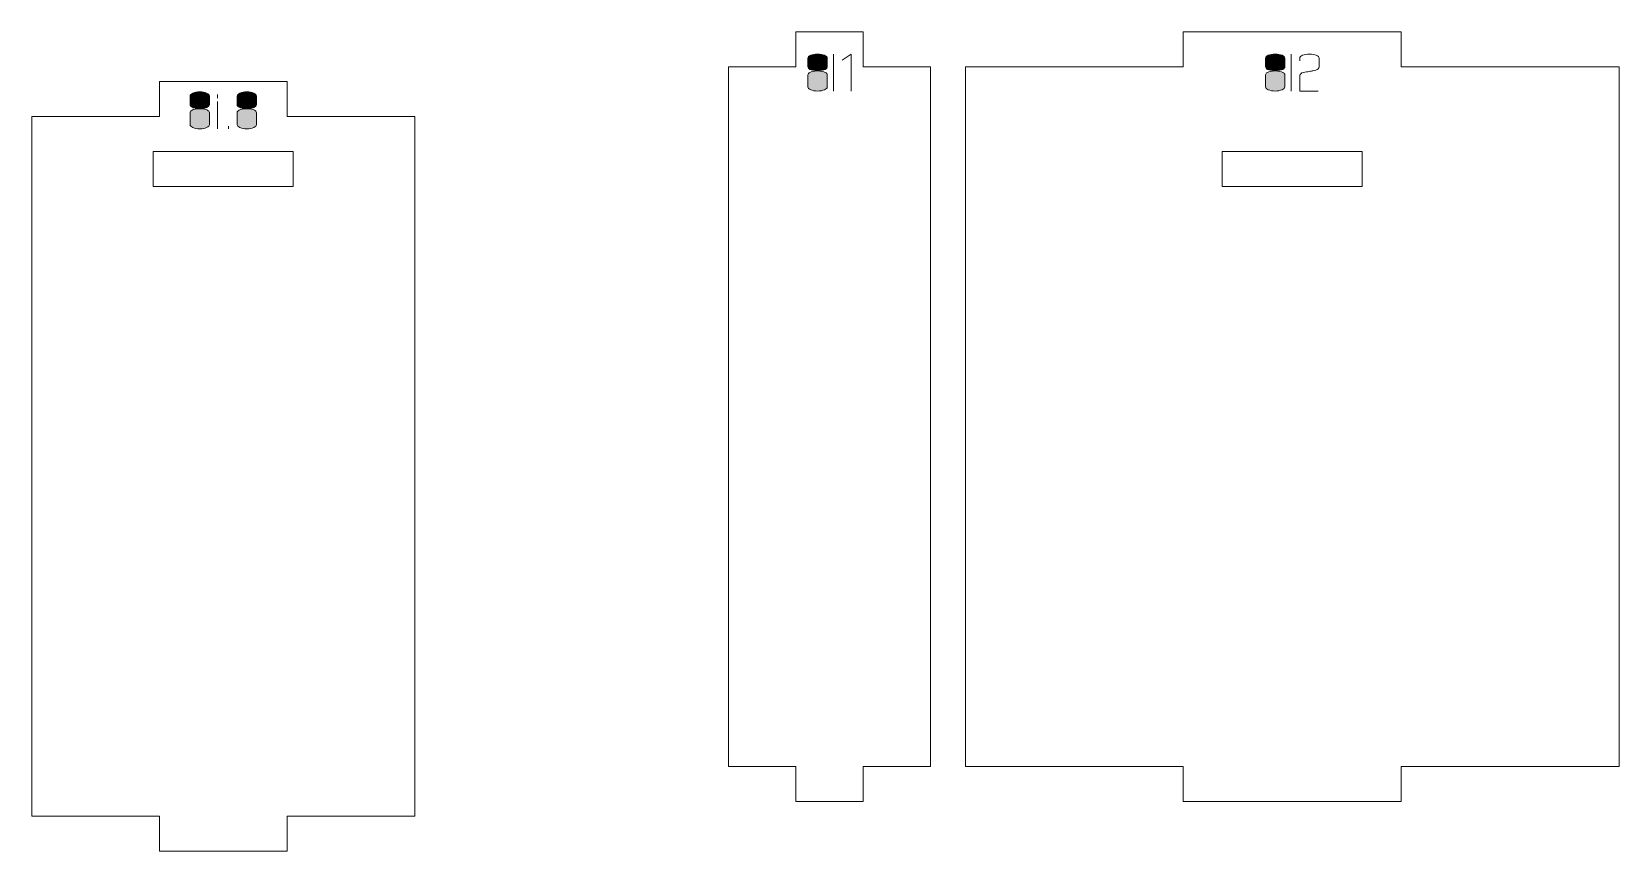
# Model space of a CAD drawing. Header units: centimetres. Extents: x -191 to 212, y -234 to 239.
# Drawn here: x 58.24 to 71.85, y -130.19 to -123.16 of the extents above; entities that cross this region are included whole.
import ezdxf

# ---------------------------------------------------------------- set-up
doc = ezdxf.new("R2010")
doc.units = ezdxf.units.CM
doc.header["$MEASUREMENT"] = 0
doc.layers.add('Capa 1', color=7, linetype='Continuous')

msp = doc.modelspace()

# ---------------------------------------------------------------- hatches: boundary and pattern name
at = {"layer": 'Capa 1', "true_color": 0x3e4095}
h = msp.add_hatch(color=175, dxfattribs=at)
edge = h.paths.add_edge_path()
edge.add_spline(control_points=[(64.89876, -123.46067), (64.89876, -123.46862), (64.90442, -123.4758), (64.91573, -123.48222), (64.92704, -123.48864), (64.9489, -123.49292), (64.98131, -123.49506), (65.01372, -123.49292), (65.03558, -123.48864), (65.04689, -123.48222), (65.0582, -123.4758), (65.06386, -123.46862), (65.06386, -123.46067), (65.06386, -123.46067), (65.06386, -123.38637), (65.06386, -123.38637), (65.06386, -123.37659), (65.05599, -123.36826), (65.04024, -123.36138), (65.0245, -123.3545), (65.00485, -123.35106), (64.98131, -123.35106), (64.95777, -123.35106), (64.93812, -123.3545), (64.92238, -123.36138), (64.90663, -123.36826), (64.89876, -123.37659), (64.89876, -123.38637), (64.89876, -123.38637), (64.89876, -123.46067), (64.89876, -123.46067)], knot_values=[0, 0, 0, 0, 0.1, 0.1, 0.1, 0.2, 0.2, 0.2, 0.3, 0.3, 0.3, 0.4, 0.4, 0.4, 0.5, 0.5, 0.5, 0.6, 0.6, 0.6, 0.7, 0.7, 0.7, 0.8, 0.8, 0.8, 0.9, 0.9, 0.9, 1, 1, 1, 1], degree=3, periodic=1)
h = msp.add_hatch(color=175, dxfattribs=at)
edge = h.paths.add_edge_path()
edge.add_spline(control_points=[(64.98131, -123.6675), (64.95777, -123.6675), (64.93812, -123.66406), (64.92238, -123.65718), (64.90663, -123.6503), (64.89876, -123.64197), (64.89876, -123.63219), (64.89876, -123.63219), (64.89876, -123.529), (64.89876, -123.529), (64.89876, -123.52074), (64.90442, -123.51356), (64.91573, -123.50745), (64.92704, -123.50133), (64.9489, -123.4972), (64.98131, -123.49506), (64.9489, -123.49292), (64.92704, -123.48864), (64.91573, -123.48222), (64.90442, -123.4758), (64.89876, -123.46862), (64.89876, -123.46067), (64.89876, -123.46067), (64.89876, -123.38637), (64.89876, -123.38637), (64.89876, -123.37659), (64.90663, -123.36826), (64.92238, -123.36138), (64.93812, -123.3545), (64.95777, -123.35106), (64.98131, -123.35106), (65.00485, -123.35106), (65.0245, -123.3545), (65.04024, -123.36138), (65.05599, -123.36826), (65.06386, -123.37659), (65.06386, -123.38637), (65.06386, -123.38637), (65.06386, -123.46067), (65.06386, -123.46067), (65.06386, -123.46862), (65.0582, -123.4758), (65.04689, -123.48222), (65.03558, -123.48864), (65.01372, -123.49292), (64.98131, -123.49506), (65.01372, -123.4972), (65.03558, -123.50133), (65.04689, -123.50745), (65.0582, -123.51356), (65.06386, -123.52074), (65.06386, -123.529), (65.06386, -123.529), (65.06386, -123.63219), (65.06386, -123.63219), (65.06386, -123.64197), (65.05599, -123.6503), (65.04024, -123.65718), (65.0245, -123.66406), (65.00485, -123.6675), (64.98131, -123.6675)], knot_values=[0, 0, 0, 0, 0.05, 0.05, 0.05, 0.1, 0.1, 0.1, 0.15, 0.15, 0.15, 0.2, 0.2, 0.2, 0.25, 0.25, 0.25, 0.3, 0.3, 0.3, 0.35, 0.35, 0.35, 0.4, 0.4, 0.4, 0.45, 0.45, 0.45, 0.5, 0.5, 0.5, 0.55, 0.55, 0.55, 0.6, 0.6, 0.6, 0.65, 0.65, 0.65, 0.7, 0.7, 0.7, 0.75, 0.75, 0.75, 0.8, 0.8, 0.8, 0.85, 0.85, 0.85, 0.9, 0.9, 0.9, 0.95, 0.95, 0.95, 1, 1, 1, 1], degree=3, periodic=1)
h = msp.add_hatch(color=175, dxfattribs=at)
edge = h.paths.add_edge_path()
edge.add_spline(control_points=[(65.11889, -123.6675), (65.11889, -123.6675), (65.11889, -123.3506), (65.11889, -123.3506), (65.11889, -123.3506), (65.11889, -123.6675), (65.11889, -123.6675)], knot_values=[0, 0, 0, 0, 0.5, 0.5, 0.5, 1, 1, 1, 1], degree=3, periodic=1)
h = msp.add_hatch(color=175, dxfattribs=at)
edge = h.paths.add_edge_path()
edge.add_spline(control_points=[(65.2684, -123.3506), (65.2684, -123.3506), (65.19227, -123.40334), (65.19227, -123.40334), (65.19227, -123.40334), (65.2684, -123.3506), (65.2684, -123.3506), (65.2684, -123.3506), (65.2684, -123.6675), (65.2684, -123.6675), (65.2684, -123.6675), (65.2684, -123.3506), (65.2684, -123.3506)], knot_values=[0, 0, 0, 0, 0.25, 0.25, 0.25, 0.5, 0.5, 0.5, 0.75, 0.75, 0.75, 1, 1, 1, 1], degree=3, periodic=1)
h = msp.add_hatch(color=175, dxfattribs=at)
edge = h.paths.add_edge_path()
edge.add_spline(control_points=[(68.82192, -123.46067), (68.82192, -123.46862), (68.82758, -123.4758), (68.83889, -123.48222), (68.8502, -123.48864), (68.87206, -123.49292), (68.90447, -123.49506), (68.93688, -123.49292), (68.95874, -123.48864), (68.97005, -123.48222), (68.98136, -123.4758), (68.98702, -123.46862), (68.98702, -123.46067), (68.98702, -123.46067), (68.98702, -123.38637), (68.98702, -123.38637), (68.98702, -123.37659), (68.97915, -123.36826), (68.9634, -123.36138), (68.94766, -123.3545), (68.92801, -123.35106), (68.90447, -123.35106), (68.88093, -123.35106), (68.86128, -123.3545), (68.84554, -123.36138), (68.82979, -123.36826), (68.82192, -123.37659), (68.82192, -123.38637), (68.82192, -123.38637), (68.82192, -123.46067), (68.82192, -123.46067)], knot_values=[0, 0, 0, 0, 0.1, 0.1, 0.1, 0.2, 0.2, 0.2, 0.3, 0.3, 0.3, 0.4, 0.4, 0.4, 0.5, 0.5, 0.5, 0.6, 0.6, 0.6, 0.7, 0.7, 0.7, 0.8, 0.8, 0.8, 0.9, 0.9, 0.9, 1, 1, 1, 1], degree=3, periodic=1)
h = msp.add_hatch(color=175, dxfattribs=at)
edge = h.paths.add_edge_path()
edge.add_spline(control_points=[(68.90447, -123.6675), (68.88093, -123.6675), (68.86128, -123.66406), (68.84554, -123.65718), (68.82979, -123.6503), (68.82192, -123.64197), (68.82192, -123.63219), (68.82192, -123.63219), (68.82192, -123.529), (68.82192, -123.529), (68.82192, -123.52074), (68.82758, -123.51356), (68.83889, -123.50745), (68.8502, -123.50133), (68.87206, -123.4972), (68.90447, -123.49506), (68.87206, -123.49292), (68.8502, -123.48864), (68.83889, -123.48222), (68.82758, -123.4758), (68.82192, -123.46862), (68.82192, -123.46067), (68.82192, -123.46067), (68.82192, -123.38637), (68.82192, -123.38637), (68.82192, -123.37659), (68.82979, -123.36826), (68.84554, -123.36138), (68.86128, -123.3545), (68.88093, -123.35106), (68.90447, -123.35106), (68.92801, -123.35106), (68.94766, -123.3545), (68.9634, -123.36138), (68.97915, -123.36826), (68.98702, -123.37659), (68.98702, -123.38637), (68.98702, -123.38637), (68.98702, -123.46067), (68.98702, -123.46067), (68.98702, -123.46862), (68.98136, -123.4758), (68.97005, -123.48222), (68.95874, -123.48864), (68.93688, -123.49292), (68.90447, -123.49506), (68.93688, -123.4972), (68.95874, -123.50133), (68.97005, -123.50745), (68.98136, -123.51356), (68.98702, -123.52074), (68.98702, -123.529), (68.98702, -123.529), (68.98702, -123.63219), (68.98702, -123.63219), (68.98702, -123.64197), (68.97915, -123.6503), (68.9634, -123.65718), (68.94766, -123.66406), (68.92801, -123.6675), (68.90447, -123.6675)], knot_values=[0, 0, 0, 0, 0.05, 0.05, 0.05, 0.1, 0.1, 0.1, 0.15, 0.15, 0.15, 0.2, 0.2, 0.2, 0.25, 0.25, 0.25, 0.3, 0.3, 0.3, 0.35, 0.35, 0.35, 0.4, 0.4, 0.4, 0.45, 0.45, 0.45, 0.5, 0.5, 0.5, 0.55, 0.55, 0.55, 0.6, 0.6, 0.6, 0.65, 0.65, 0.65, 0.7, 0.7, 0.7, 0.75, 0.75, 0.75, 0.8, 0.8, 0.8, 0.85, 0.85, 0.85, 0.9, 0.9, 0.9, 0.95, 0.95, 0.95, 1, 1, 1, 1], degree=3, periodic=1)
h = msp.add_hatch(color=175, dxfattribs=at)
edge = h.paths.add_edge_path()
edge.add_spline(control_points=[(69.04205, -123.6675), (69.04205, -123.6675), (69.04205, -123.3506), (69.04205, -123.3506), (69.04205, -123.3506), (69.04205, -123.6675), (69.04205, -123.6675)], knot_values=[0, 0, 0, 0, 0.5, 0.5, 0.5, 1, 1, 1, 1], degree=3, periodic=1)
h = msp.add_hatch(color=175, dxfattribs=at)
edge = h.paths.add_edge_path()
edge.add_spline(control_points=[(69.11497, -123.6675), (69.11497, -123.6675), (69.11497, -123.53496), (69.11497, -123.53496), (69.11589, -123.52304), (69.12674, -123.51387), (69.14753, -123.50745), (69.15609, -123.50683), (69.16427, -123.50584), (69.17207, -123.50446), (69.17986, -123.50309), (69.18774, -123.50164), (69.19569, -123.50011), (69.21036, -123.49766), (69.2216, -123.49567), (69.22939, -123.49415), (69.23719, -123.49262), (69.24476, -123.49063), (69.2521, -123.48818), (69.27105, -123.48115), (69.28053, -123.47213), (69.28053, -123.46113), (69.28053, -123.46113), (69.28053, -123.38637), (69.28053, -123.38637), (69.28053, -123.37659), (69.27266, -123.36826), (69.25691, -123.36138), (69.24117, -123.3545), (69.22152, -123.35106), (69.19798, -123.35106), (69.17444, -123.35106), (69.15479, -123.3545), (69.13905, -123.36138), (69.1233, -123.36826), (69.11543, -123.37659), (69.11543, -123.38637), (69.11543, -123.38637), (69.11543, -123.40884), (69.11543, -123.40884), (69.11543, -123.40884), (69.11543, -123.38637), (69.11543, -123.38637), (69.11543, -123.37659), (69.1233, -123.36826), (69.13905, -123.36138), (69.15479, -123.3545), (69.17444, -123.35106), (69.19798, -123.35106), (69.22152, -123.35106), (69.24117, -123.3545), (69.25691, -123.36138), (69.27266, -123.36826), (69.28053, -123.37659), (69.28053, -123.38637), (69.28053, -123.38637), (69.28053, -123.46113), (69.28053, -123.46113), (69.28053, -123.47213), (69.27105, -123.48115), (69.2521, -123.48818), (69.24476, -123.49063), (69.23719, -123.49262), (69.22939, -123.49415), (69.2216, -123.49567), (69.21036, -123.49766), (69.19569, -123.50011), (69.18774, -123.50164), (69.17986, -123.50309), (69.17207, -123.50446), (69.16427, -123.50584), (69.15609, -123.50683), (69.14753, -123.50745), (69.12674, -123.51387), (69.11589, -123.52304), (69.11497, -123.53496), (69.11497, -123.53496), (69.11497, -123.6675), (69.11497, -123.6675), (69.11497, -123.6675), (69.27182, -123.6675), (69.27182, -123.6675), (69.27182, -123.6675), (69.11497, -123.6675), (69.11497, -123.6675)], knot_values=[0, 0, 0, 0, 0.03571429, 0.03571429, 0.03571429, 0.07142857, 0.07142857, 0.07142857, 0.10714286, 0.10714286, 0.10714286, 0.14285714, 0.14285714, 0.14285714, 0.17857143, 0.17857143, 0.17857143, 0.21428571, 0.21428571, 0.21428571, 0.25, 0.25, 0.25, 0.28571429, 0.28571429, 0.28571429, 0.32142857, 0.32142857, 0.32142857, 0.35714286, 0.35714286, 0.35714286, 0.39285714, 0.39285714, 0.39285714, 0.42857143, 0.42857143, 0.42857143, 0.46428571, 0.46428571, 0.46428571, 0.5, 0.5, 0.5, 0.53571429, 0.53571429, 0.53571429, 0.57142857, 0.57142857, 0.57142857, 0.60714286, 0.60714286, 0.60714286, 0.64285714, 0.64285714, 0.64285714, 0.67857143, 0.67857143, 0.67857143, 0.71428571, 0.71428571, 0.71428571, 0.75, 0.75, 0.75, 0.78571429, 0.78571429, 0.78571429, 0.82142857, 0.82142857, 0.82142857, 0.85714286, 0.85714286, 0.85714286, 0.89285714, 0.89285714, 0.89285714, 0.92857143, 0.92857143, 0.92857143, 0.96428571, 0.96428571, 0.96428571, 1, 1, 1, 1], degree=3, periodic=1)
h = msp.add_hatch(color=175, dxfattribs=at)
edge = h.paths.add_edge_path()
edge.add_spline(control_points=[(64.89876, -123.63219), (64.89876, -123.64197), (64.90663, -123.6503), (64.92238, -123.65718), (64.93812, -123.66406), (64.95777, -123.6675), (64.98131, -123.6675), (65.00485, -123.6675), (65.0245, -123.66406), (65.04024, -123.65718), (65.05599, -123.6503), (65.06386, -123.64197), (65.06386, -123.63219), (65.06386, -123.63219), (65.06386, -123.529), (65.06386, -123.529), (65.06386, -123.52074), (65.0582, -123.51356), (65.04689, -123.50745), (65.03558, -123.50133), (65.01372, -123.4972), (64.98131, -123.49506), (64.9489, -123.4972), (64.92704, -123.50133), (64.91573, -123.50745), (64.90442, -123.51356), (64.89876, -123.52074), (64.89876, -123.529), (64.89876, -123.529), (64.89876, -123.63219), (64.89876, -123.63219)], knot_values=[0, 0, 0, 0, 0.1, 0.1, 0.1, 0.2, 0.2, 0.2, 0.3, 0.3, 0.3, 0.4, 0.4, 0.4, 0.5, 0.5, 0.5, 0.6, 0.6, 0.6, 0.7, 0.7, 0.7, 0.8, 0.8, 0.8, 0.9, 0.9, 0.9, 1, 1, 1, 1], degree=3, periodic=1)
h = msp.add_hatch(color=175, dxfattribs=at)
edge = h.paths.add_edge_path()
edge.add_spline(control_points=[(68.82192, -123.63219), (68.82192, -123.64197), (68.82979, -123.6503), (68.84554, -123.65718), (68.86128, -123.66406), (68.88093, -123.6675), (68.90447, -123.6675), (68.92801, -123.6675), (68.94766, -123.66406), (68.9634, -123.65718), (68.97915, -123.6503), (68.98702, -123.64197), (68.98702, -123.63219), (68.98702, -123.63219), (68.98702, -123.529), (68.98702, -123.529), (68.98702, -123.52074), (68.98136, -123.51356), (68.97005, -123.50745), (68.95874, -123.50133), (68.93688, -123.4972), (68.90447, -123.49506), (68.87206, -123.4972), (68.8502, -123.50133), (68.83889, -123.50745), (68.82758, -123.51356), (68.82192, -123.52074), (68.82192, -123.529), (68.82192, -123.529), (68.82192, -123.63219), (68.82192, -123.63219)], knot_values=[0, 0, 0, 0, 0.1, 0.1, 0.1, 0.2, 0.2, 0.2, 0.3, 0.3, 0.3, 0.4, 0.4, 0.4, 0.5, 0.5, 0.5, 0.6, 0.6, 0.6, 0.7, 0.7, 0.7, 0.8, 0.8, 0.8, 0.9, 0.9, 0.9, 1, 1, 1, 1], degree=3, periodic=1)
h = msp.add_hatch(color=175, dxfattribs=at)
edge = h.paths.add_edge_path()
edge.add_spline(control_points=[(59.60224, -123.78492), (59.60224, -123.79287), (59.6079, -123.80005), (59.61921, -123.80647), (59.63052, -123.81289), (59.65238, -123.81717), (59.68479, -123.81931), (59.7172, -123.81717), (59.73906, -123.81289), (59.75037, -123.80647), (59.76168, -123.80005), (59.76734, -123.79287), (59.76734, -123.78492), (59.76734, -123.78492), (59.76734, -123.71062), (59.76734, -123.71062), (59.76734, -123.70084), (59.75947, -123.69251), (59.74372, -123.68563), (59.72798, -123.67875), (59.70833, -123.67531), (59.68479, -123.67531), (59.66125, -123.67531), (59.6416, -123.67875), (59.62586, -123.68563), (59.61011, -123.69251), (59.60224, -123.70084), (59.60224, -123.71062), (59.60224, -123.71062), (59.60224, -123.78492), (59.60224, -123.78492)], knot_values=[0, 0, 0, 0, 0.1, 0.1, 0.1, 0.2, 0.2, 0.2, 0.3, 0.3, 0.3, 0.4, 0.4, 0.4, 0.5, 0.5, 0.5, 0.6, 0.6, 0.6, 0.7, 0.7, 0.7, 0.8, 0.8, 0.8, 0.9, 0.9, 0.9, 1, 1, 1, 1], degree=3, periodic=1)
h = msp.add_hatch(color=175, dxfattribs=at)
edge = h.paths.add_edge_path()
edge.add_spline(control_points=[(59.68479, -123.99175), (59.66125, -123.99175), (59.6416, -123.98831), (59.62586, -123.98143), (59.61011, -123.97455), (59.60224, -123.96622), (59.60224, -123.95644), (59.60224, -123.95644), (59.60224, -123.85325), (59.60224, -123.85325), (59.60224, -123.84499), (59.6079, -123.83781), (59.61921, -123.8317), (59.63052, -123.82558), (59.65238, -123.82145), (59.68479, -123.81931), (59.65238, -123.81717), (59.63052, -123.81289), (59.61921, -123.80647), (59.6079, -123.80005), (59.60224, -123.79287), (59.60224, -123.78492), (59.60224, -123.78492), (59.60224, -123.71062), (59.60224, -123.71062), (59.60224, -123.70084), (59.61011, -123.69251), (59.62586, -123.68563), (59.6416, -123.67875), (59.66125, -123.67531), (59.68479, -123.67531), (59.70833, -123.67531), (59.72798, -123.67875), (59.74372, -123.68563), (59.75947, -123.69251), (59.76734, -123.70084), (59.76734, -123.71062), (59.76734, -123.71062), (59.76734, -123.78492), (59.76734, -123.78492), (59.76734, -123.79287), (59.76168, -123.80005), (59.75037, -123.80647), (59.73906, -123.81289), (59.7172, -123.81717), (59.68479, -123.81931), (59.7172, -123.82145), (59.73906, -123.82558), (59.75037, -123.8317), (59.76168, -123.83781), (59.76734, -123.84499), (59.76734, -123.85325), (59.76734, -123.85325), (59.76734, -123.95644), (59.76734, -123.95644), (59.76734, -123.96622), (59.75947, -123.97455), (59.74372, -123.98143), (59.72798, -123.98831), (59.70833, -123.99175), (59.68479, -123.99175)], knot_values=[0, 0, 0, 0, 0.05, 0.05, 0.05, 0.1, 0.1, 0.1, 0.15, 0.15, 0.15, 0.2, 0.2, 0.2, 0.25, 0.25, 0.25, 0.3, 0.3, 0.3, 0.35, 0.35, 0.35, 0.4, 0.4, 0.4, 0.45, 0.45, 0.45, 0.5, 0.5, 0.5, 0.55, 0.55, 0.55, 0.6, 0.6, 0.6, 0.65, 0.65, 0.65, 0.7, 0.7, 0.7, 0.75, 0.75, 0.75, 0.8, 0.8, 0.8, 0.85, 0.85, 0.85, 0.9, 0.9, 0.9, 0.95, 0.95, 0.95, 1, 1, 1, 1], degree=3, periodic=1)
h = msp.add_hatch(color=175, dxfattribs=at)
edge = h.paths.add_edge_path()
edge.add_spline(control_points=[(59.8375, -123.72897), (59.8375, -123.72897), (59.83796, -123.69641), (59.83796, -123.69641), (59.83796, -123.69641), (59.8375, -123.72897), (59.8375, -123.72897)], knot_values=[0, 0, 0, 0, 0.5, 0.5, 0.5, 1, 1, 1, 1], degree=3, periodic=1)
h = msp.add_hatch(color=175, dxfattribs=at)
edge = h.paths.add_edge_path()
edge.add_spline(control_points=[(60.00582, -123.78492), (60.00582, -123.79287), (60.01148, -123.80005), (60.02279, -123.80647), (60.0341, -123.81289), (60.05596, -123.81717), (60.08837, -123.81931), (60.12078, -123.81717), (60.14264, -123.81289), (60.15395, -123.80647), (60.16526, -123.80005), (60.17092, -123.79287), (60.17092, -123.78492), (60.17092, -123.78492), (60.17092, -123.71062), (60.17092, -123.71062), (60.17092, -123.70084), (60.16305, -123.69251), (60.1473, -123.68563), (60.13156, -123.67875), (60.11191, -123.67531), (60.08837, -123.67531), (60.06483, -123.67531), (60.04518, -123.67875), (60.02944, -123.68563), (60.01369, -123.69251), (60.00582, -123.70084), (60.00582, -123.71062), (60.00582, -123.71062), (60.00582, -123.78492), (60.00582, -123.78492)], knot_values=[0, 0, 0, 0, 0.1, 0.1, 0.1, 0.2, 0.2, 0.2, 0.3, 0.3, 0.3, 0.4, 0.4, 0.4, 0.5, 0.5, 0.5, 0.6, 0.6, 0.6, 0.7, 0.7, 0.7, 0.8, 0.8, 0.8, 0.9, 0.9, 0.9, 1, 1, 1, 1], degree=3, periodic=1)
h = msp.add_hatch(color=175, dxfattribs=at)
edge = h.paths.add_edge_path()
edge.add_spline(control_points=[(60.08837, -123.99175), (60.06483, -123.99175), (60.04518, -123.98831), (60.02944, -123.98143), (60.01369, -123.97455), (60.00582, -123.96622), (60.00582, -123.95644), (60.00582, -123.95644), (60.00582, -123.85325), (60.00582, -123.85325), (60.00582, -123.84499), (60.01148, -123.83781), (60.02279, -123.8317), (60.0341, -123.82558), (60.05596, -123.82145), (60.08837, -123.81931), (60.05596, -123.81717), (60.0341, -123.81289), (60.02279, -123.80647), (60.01148, -123.80005), (60.00582, -123.79287), (60.00582, -123.78492), (60.00582, -123.78492), (60.00582, -123.71062), (60.00582, -123.71062), (60.00582, -123.70084), (60.01369, -123.69251), (60.02944, -123.68563), (60.04518, -123.67875), (60.06483, -123.67531), (60.08837, -123.67531), (60.11191, -123.67531), (60.13156, -123.67875), (60.1473, -123.68563), (60.16305, -123.69251), (60.17092, -123.70084), (60.17092, -123.71062), (60.17092, -123.71062), (60.17092, -123.78492), (60.17092, -123.78492), (60.17092, -123.79287), (60.16526, -123.80005), (60.15395, -123.80647), (60.14264, -123.81289), (60.12078, -123.81717), (60.08837, -123.81931), (60.12078, -123.82145), (60.14264, -123.82558), (60.15395, -123.8317), (60.16526, -123.83781), (60.17092, -123.84499), (60.17092, -123.85325), (60.17092, -123.85325), (60.17092, -123.95644), (60.17092, -123.95644), (60.17092, -123.96622), (60.16305, -123.97455), (60.1473, -123.98143), (60.13156, -123.98831), (60.11191, -123.99175), (60.08837, -123.99175)], knot_values=[0, 0, 0, 0, 0.05, 0.05, 0.05, 0.1, 0.1, 0.1, 0.15, 0.15, 0.15, 0.2, 0.2, 0.2, 0.25, 0.25, 0.25, 0.3, 0.3, 0.3, 0.35, 0.35, 0.35, 0.4, 0.4, 0.4, 0.45, 0.45, 0.45, 0.5, 0.5, 0.5, 0.55, 0.55, 0.55, 0.6, 0.6, 0.6, 0.65, 0.65, 0.65, 0.7, 0.7, 0.7, 0.75, 0.75, 0.75, 0.8, 0.8, 0.8, 0.85, 0.85, 0.85, 0.9, 0.9, 0.9, 0.95, 0.95, 0.95, 1, 1, 1, 1], degree=3, periodic=1)
h = msp.add_hatch(color=175, dxfattribs=at)
edge = h.paths.add_edge_path()
edge.add_spline(control_points=[(59.60224, -123.95644), (59.60224, -123.96622), (59.61011, -123.97455), (59.62586, -123.98143), (59.6416, -123.98831), (59.66125, -123.99175), (59.68479, -123.99175), (59.70833, -123.99175), (59.72798, -123.98831), (59.74372, -123.98143), (59.75947, -123.97455), (59.76734, -123.96622), (59.76734, -123.95644), (59.76734, -123.95644), (59.76734, -123.85325), (59.76734, -123.85325), (59.76734, -123.84499), (59.76168, -123.83781), (59.75037, -123.8317), (59.73906, -123.82558), (59.7172, -123.82145), (59.68479, -123.81931), (59.65238, -123.82145), (59.63052, -123.82558), (59.61921, -123.8317), (59.6079, -123.83781), (59.60224, -123.84499), (59.60224, -123.85325), (59.60224, -123.85325), (59.60224, -123.95644), (59.60224, -123.95644)], knot_values=[0, 0, 0, 0, 0.1, 0.1, 0.1, 0.2, 0.2, 0.2, 0.3, 0.3, 0.3, 0.4, 0.4, 0.4, 0.5, 0.5, 0.5, 0.6, 0.6, 0.6, 0.7, 0.7, 0.7, 0.8, 0.8, 0.8, 0.9, 0.9, 0.9, 1, 1, 1, 1], degree=3, periodic=1)
h = msp.add_hatch(color=175, dxfattribs=at)
edge = h.paths.add_edge_path()
edge.add_spline(control_points=[(59.8375, -123.99175), (59.8375, -123.99175), (59.8375, -123.75786), (59.8375, -123.75786), (59.8375, -123.75786), (59.8375, -123.99175), (59.8375, -123.99175)], knot_values=[0, 0, 0, 0, 0.5, 0.5, 0.5, 1, 1, 1, 1], degree=3, periodic=1)
h = msp.add_hatch(color=175, dxfattribs=at)
edge = h.paths.add_edge_path()
edge.add_spline(control_points=[(60.00582, -123.95644), (60.00582, -123.96622), (60.01369, -123.97455), (60.02944, -123.98143), (60.04518, -123.98831), (60.06483, -123.99175), (60.08837, -123.99175), (60.11191, -123.99175), (60.13156, -123.98831), (60.1473, -123.98143), (60.16305, -123.97455), (60.17092, -123.96622), (60.17092, -123.95644), (60.17092, -123.95644), (60.17092, -123.85325), (60.17092, -123.85325), (60.17092, -123.84499), (60.16526, -123.83781), (60.15395, -123.8317), (60.14264, -123.82558), (60.12078, -123.82145), (60.08837, -123.81931), (60.05596, -123.82145), (60.0341, -123.82558), (60.02279, -123.8317), (60.01148, -123.83781), (60.00582, -123.84499), (60.00582, -123.85325), (60.00582, -123.85325), (60.00582, -123.95644), (60.00582, -123.95644)], knot_values=[0, 0, 0, 0, 0.1, 0.1, 0.1, 0.2, 0.2, 0.2, 0.3, 0.3, 0.3, 0.4, 0.4, 0.4, 0.5, 0.5, 0.5, 0.6, 0.6, 0.6, 0.7, 0.7, 0.7, 0.8, 0.8, 0.8, 0.9, 0.9, 0.9, 1, 1, 1, 1], degree=3, periodic=1)
h = msp.add_hatch(color=175, dxfattribs=at)
edge = h.paths.add_edge_path()
edge.add_spline(control_points=[(59.93244, -123.99175), (59.93244, -123.99175), (59.93244, -123.96928), (59.93244, -123.96928), (59.93244, -123.96928), (59.93244, -123.99175), (59.93244, -123.99175)], knot_values=[0, 0, 0, 0, 0.5, 0.5, 0.5, 1, 1, 1, 1], degree=3, periodic=1)

# ---------------------------------------------------------------- linework, layer by layer
at = {"layer": 'Capa 1', "color": 240, "lineweight": 9}
for points, knots in [([(64.21894, -123.4595), (64.21894, -123.4595), (64.21894, -129.4595), (64.21894, -129.4595), (64.21894, -129.4595), (64.79537, -129.4595), (64.79537, -129.4595), (64.79537, -129.4595), (64.79537, -129.7595), (64.79537, -129.7595), (64.79537, -129.7595), (65.3718, -129.7595), (65.3718, -129.7595), (65.3718, -129.7595), (65.3718, -129.4595), (65.3718, -129.4595), (65.3718, -129.4595), (65.94823, -129.4595), (65.94823, -129.4595), (65.94823, -129.4595), (65.94823, -123.4595), (65.94823, -123.4595), (65.94823, -123.4595), (65.3718, -123.4595), (65.3718, -123.4595), (65.3718, -123.4595), (65.3718, -123.1595), (65.3718, -123.1595), (65.3718, -123.1595), (64.79537, -123.1595), (64.79537, -123.1595), (64.79537, -123.1595), (64.79537, -123.4595), (64.79537, -123.4595), (64.79537, -123.4595), (64.21894, -123.4595), (64.21894, -123.4595)], [0, 0, 0, 0, 0.08333333, 0.08333333, 0.08333333, 0.16666667, 0.16666667, 0.16666667, 0.25, 0.25, 0.25, 0.33333333, 0.33333333, 0.33333333, 0.41666667, 0.41666667, 0.41666667, 0.5, 0.5, 0.5, 0.58333333, 0.58333333, 0.58333333, 0.66666667, 0.66666667, 0.66666667, 0.75, 0.75, 0.75, 0.83333333, 0.83333333, 0.83333333, 0.91666667, 0.91666667, 0.91666667, 1, 1, 1, 1]), ([(66.24823, -123.4595), (66.24823, -123.4595), (66.24823, -129.4595), (66.24823, -129.4595), (66.24823, -129.4595), (68.11689, -129.4595), (68.11689, -129.4595), (68.11689, -129.4595), (68.11689, -129.7595), (68.11689, -129.7595), (68.11689, -129.7595), (69.98555, -129.7595), (69.98555, -129.7595), (69.98555, -129.7595), (69.98555, -129.4595), (69.98555, -129.4595), (69.98555, -129.4595), (71.85421, -129.4595), (71.85421, -129.4595), (71.85421, -129.4595), (71.85421, -123.4595), (71.85421, -123.4595), (71.85421, -123.4595), (69.98555, -123.4595), (69.98555, -123.4595), (69.98555, -123.4595), (69.98555, -123.1595), (69.98555, -123.1595), (69.98555, -123.1595), (68.11689, -123.1595), (68.11689, -123.1595), (68.11689, -123.1595), (68.11689, -123.4595), (68.11689, -123.4595), (68.11689, -123.4595), (66.24823, -123.4595), (66.24823, -123.4595)], [0, 0, 0, 0, 0.08333333, 0.08333333, 0.08333333, 0.16666667, 0.16666667, 0.16666667, 0.25, 0.25, 0.25, 0.33333333, 0.33333333, 0.33333333, 0.41666667, 0.41666667, 0.41666667, 0.5, 0.5, 0.5, 0.58333333, 0.58333333, 0.58333333, 0.66666667, 0.66666667, 0.66666667, 0.75, 0.75, 0.75, 0.83333333, 0.83333333, 0.83333333, 0.91666667, 0.91666667, 0.91666667, 1, 1, 1, 1]), ([(58.2445, -123.88535), (58.2445, -123.88535), (58.2445, -129.88535), (58.2445, -129.88535), (58.2445, -129.88535), (59.33922, -129.88535), (59.33922, -129.88535), (59.33922, -129.88535), (59.33922, -130.18535), (59.33922, -130.18535), (59.33922, -130.18535), (60.43394, -130.18535), (60.43394, -130.18535), (60.43394, -130.18535), (60.43394, -129.88535), (60.43394, -129.88535), (60.43394, -129.88535), (61.52866, -129.88535), (61.52866, -129.88535), (61.52866, -129.88535), (61.52866, -123.88535), (61.52866, -123.88535), (61.52866, -123.88535), (60.43394, -123.88535), (60.43394, -123.88535), (60.43394, -123.88535), (60.43394, -123.58535), (60.43394, -123.58535), (60.43394, -123.58535), (59.33922, -123.58535), (59.33922, -123.58535), (59.33922, -123.58535), (59.33922, -123.88535), (59.33922, -123.88535), (59.33922, -123.88535), (58.2445, -123.88535), (58.2445, -123.88535)], [0, 0, 0, 0, 0.08333333, 0.08333333, 0.08333333, 0.16666667, 0.16666667, 0.16666667, 0.25, 0.25, 0.25, 0.33333333, 0.33333333, 0.33333333, 0.41666667, 0.41666667, 0.41666667, 0.5, 0.5, 0.5, 0.58333333, 0.58333333, 0.58333333, 0.66666667, 0.66666667, 0.66666667, 0.75, 0.75, 0.75, 0.83333333, 0.83333333, 0.83333333, 0.91666667, 0.91666667, 0.91666667, 1, 1, 1, 1]), ([(59.28658, -124.4853), (59.28658, -124.4853), (60.48658, -124.4853), (60.48658, -124.4853), (60.48658, -124.4853), (60.48658, -124.1853), (60.48658, -124.1853), (60.48658, -124.1853), (59.28658, -124.1853), (59.28658, -124.1853), (59.28658, -124.1853), (59.28658, -124.4853), (59.28658, -124.4853)], [0, 0, 0, 0, 0.25, 0.25, 0.25, 0.5, 0.5, 0.5, 0.75, 0.75, 0.75, 1, 1, 1, 1]), ([(68.45122, -124.4853), (68.45122, -124.4853), (69.65122, -124.4853), (69.65122, -124.4853), (69.65122, -124.4853), (69.65122, -124.1853), (69.65122, -124.1853), (69.65122, -124.1853), (68.45122, -124.1853), (68.45122, -124.1853), (68.45122, -124.1853), (68.45122, -124.4853), (68.45122, -124.4853)], [0, 0, 0, 0, 0.25, 0.25, 0.25, 0.5, 0.5, 0.5, 0.75, 0.75, 0.75, 1, 1, 1, 1])]:
    msp.add_open_spline(points, degree=3, knots=knots, dxfattribs=at)
at = {"layer": 'Capa 1', "color": 114, "lineweight": 9}
for points, knots in [([(64.89876, -123.46067), (64.89876, -123.46862), (64.90442, -123.4758), (64.91573, -123.48222), (64.92704, -123.48864), (64.9489, -123.49292), (64.98131, -123.49506), (65.01372, -123.49292), (65.03558, -123.48864), (65.04689, -123.48222), (65.0582, -123.4758), (65.06386, -123.46862), (65.06386, -123.46067), (65.06386, -123.46067), (65.06386, -123.38637), (65.06386, -123.38637), (65.06386, -123.37659), (65.05599, -123.36826), (65.04024, -123.36138), (65.0245, -123.3545), (65.00485, -123.35106), (64.98131, -123.35106), (64.95777, -123.35106), (64.93812, -123.3545), (64.92238, -123.36138), (64.90663, -123.36826), (64.89876, -123.37659), (64.89876, -123.38637), (64.89876, -123.38637), (64.89876, -123.46067), (64.89876, -123.46067)], [0, 0, 0, 0, 0.1, 0.1, 0.1, 0.2, 0.2, 0.2, 0.3, 0.3, 0.3, 0.4, 0.4, 0.4, 0.5, 0.5, 0.5, 0.6, 0.6, 0.6, 0.7, 0.7, 0.7, 0.8, 0.8, 0.8, 0.9, 0.9, 0.9, 1, 1, 1, 1]), ([(64.98131, -123.6675), (64.95777, -123.6675), (64.93812, -123.66406), (64.92238, -123.65718), (64.90663, -123.6503), (64.89876, -123.64197), (64.89876, -123.63219), (64.89876, -123.63219), (64.89876, -123.529), (64.89876, -123.529), (64.89876, -123.52074), (64.90442, -123.51356), (64.91573, -123.50745), (64.92704, -123.50133), (64.9489, -123.4972), (64.98131, -123.49506), (64.9489, -123.49292), (64.92704, -123.48864), (64.91573, -123.48222), (64.90442, -123.4758), (64.89876, -123.46862), (64.89876, -123.46067), (64.89876, -123.46067), (64.89876, -123.38637), (64.89876, -123.38637), (64.89876, -123.37659), (64.90663, -123.36826), (64.92238, -123.36138), (64.93812, -123.3545), (64.95777, -123.35106), (64.98131, -123.35106), (65.00485, -123.35106), (65.0245, -123.3545), (65.04024, -123.36138), (65.05599, -123.36826), (65.06386, -123.37659), (65.06386, -123.38637), (65.06386, -123.38637), (65.06386, -123.46067), (65.06386, -123.46067), (65.06386, -123.46862), (65.0582, -123.4758), (65.04689, -123.48222), (65.03558, -123.48864), (65.01372, -123.49292), (64.98131, -123.49506), (65.01372, -123.4972), (65.03558, -123.50133), (65.04689, -123.50745), (65.0582, -123.51356), (65.06386, -123.52074), (65.06386, -123.529), (65.06386, -123.529), (65.06386, -123.63219), (65.06386, -123.63219), (65.06386, -123.64197), (65.05599, -123.6503), (65.04024, -123.65718), (65.0245, -123.66406), (65.00485, -123.6675), (64.98131, -123.6675)], [0, 0, 0, 0, 0.05, 0.05, 0.05, 0.1, 0.1, 0.1, 0.15, 0.15, 0.15, 0.2, 0.2, 0.2, 0.25, 0.25, 0.25, 0.3, 0.3, 0.3, 0.35, 0.35, 0.35, 0.4, 0.4, 0.4, 0.45, 0.45, 0.45, 0.5, 0.5, 0.5, 0.55, 0.55, 0.55, 0.6, 0.6, 0.6, 0.65, 0.65, 0.65, 0.7, 0.7, 0.7, 0.75, 0.75, 0.75, 0.8, 0.8, 0.8, 0.85, 0.85, 0.85, 0.9, 0.9, 0.9, 0.95, 0.95, 0.95, 1, 1, 1, 1]), ([(65.11889, -123.6675), (65.11889, -123.6675), (65.11889, -123.3506), (65.11889, -123.3506), (65.11889, -123.3506), (65.11889, -123.6675), (65.11889, -123.6675)], [0, 0, 0, 0, 0.5, 0.5, 0.5, 1, 1, 1, 1]), ([(65.2684, -123.3506), (65.2684, -123.3506), (65.19227, -123.40334), (65.19227, -123.40334), (65.19227, -123.40334), (65.2684, -123.3506), (65.2684, -123.3506), (65.2684, -123.3506), (65.2684, -123.6675), (65.2684, -123.6675), (65.2684, -123.6675), (65.2684, -123.3506), (65.2684, -123.3506)], [0, 0, 0, 0, 0.25, 0.25, 0.25, 0.5, 0.5, 0.5, 0.75, 0.75, 0.75, 1, 1, 1, 1]), ([(68.82192, -123.46067), (68.82192, -123.46862), (68.82758, -123.4758), (68.83889, -123.48222), (68.8502, -123.48864), (68.87206, -123.49292), (68.90447, -123.49506), (68.93688, -123.49292), (68.95874, -123.48864), (68.97005, -123.48222), (68.98136, -123.4758), (68.98702, -123.46862), (68.98702, -123.46067), (68.98702, -123.46067), (68.98702, -123.38637), (68.98702, -123.38637), (68.98702, -123.37659), (68.97915, -123.36826), (68.9634, -123.36138), (68.94766, -123.3545), (68.92801, -123.35106), (68.90447, -123.35106), (68.88093, -123.35106), (68.86128, -123.3545), (68.84554, -123.36138), (68.82979, -123.36826), (68.82192, -123.37659), (68.82192, -123.38637), (68.82192, -123.38637), (68.82192, -123.46067), (68.82192, -123.46067)], [0, 0, 0, 0, 0.1, 0.1, 0.1, 0.2, 0.2, 0.2, 0.3, 0.3, 0.3, 0.4, 0.4, 0.4, 0.5, 0.5, 0.5, 0.6, 0.6, 0.6, 0.7, 0.7, 0.7, 0.8, 0.8, 0.8, 0.9, 0.9, 0.9, 1, 1, 1, 1]), ([(68.90447, -123.6675), (68.88093, -123.6675), (68.86128, -123.66406), (68.84554, -123.65718), (68.82979, -123.6503), (68.82192, -123.64197), (68.82192, -123.63219), (68.82192, -123.63219), (68.82192, -123.529), (68.82192, -123.529), (68.82192, -123.52074), (68.82758, -123.51356), (68.83889, -123.50745), (68.8502, -123.50133), (68.87206, -123.4972), (68.90447, -123.49506), (68.87206, -123.49292), (68.8502, -123.48864), (68.83889, -123.48222), (68.82758, -123.4758), (68.82192, -123.46862), (68.82192, -123.46067), (68.82192, -123.46067), (68.82192, -123.38637), (68.82192, -123.38637), (68.82192, -123.37659), (68.82979, -123.36826), (68.84554, -123.36138), (68.86128, -123.3545), (68.88093, -123.35106), (68.90447, -123.35106), (68.92801, -123.35106), (68.94766, -123.3545), (68.9634, -123.36138), (68.97915, -123.36826), (68.98702, -123.37659), (68.98702, -123.38637), (68.98702, -123.38637), (68.98702, -123.46067), (68.98702, -123.46067), (68.98702, -123.46862), (68.98136, -123.4758), (68.97005, -123.48222), (68.95874, -123.48864), (68.93688, -123.49292), (68.90447, -123.49506), (68.93688, -123.4972), (68.95874, -123.50133), (68.97005, -123.50745), (68.98136, -123.51356), (68.98702, -123.52074), (68.98702, -123.529), (68.98702, -123.529), (68.98702, -123.63219), (68.98702, -123.63219), (68.98702, -123.64197), (68.97915, -123.6503), (68.9634, -123.65718), (68.94766, -123.66406), (68.92801, -123.6675), (68.90447, -123.6675)], [0, 0, 0, 0, 0.05, 0.05, 0.05, 0.1, 0.1, 0.1, 0.15, 0.15, 0.15, 0.2, 0.2, 0.2, 0.25, 0.25, 0.25, 0.3, 0.3, 0.3, 0.35, 0.35, 0.35, 0.4, 0.4, 0.4, 0.45, 0.45, 0.45, 0.5, 0.5, 0.5, 0.55, 0.55, 0.55, 0.6, 0.6, 0.6, 0.65, 0.65, 0.65, 0.7, 0.7, 0.7, 0.75, 0.75, 0.75, 0.8, 0.8, 0.8, 0.85, 0.85, 0.85, 0.9, 0.9, 0.9, 0.95, 0.95, 0.95, 1, 1, 1, 1]), ([(69.04205, -123.6675), (69.04205, -123.6675), (69.04205, -123.3506), (69.04205, -123.3506), (69.04205, -123.3506), (69.04205, -123.6675), (69.04205, -123.6675)], [0, 0, 0, 0, 0.5, 0.5, 0.5, 1, 1, 1, 1]), ([(69.11497, -123.6675), (69.11497, -123.6675), (69.11497, -123.53496), (69.11497, -123.53496), (69.11589, -123.52304), (69.12674, -123.51387), (69.14753, -123.50745), (69.15609, -123.50683), (69.16427, -123.50584), (69.17207, -123.50446), (69.17986, -123.50309), (69.18774, -123.50164), (69.19569, -123.50011), (69.21036, -123.49766), (69.2216, -123.49567), (69.22939, -123.49415), (69.23719, -123.49262), (69.24476, -123.49063), (69.2521, -123.48818), (69.27105, -123.48115), (69.28053, -123.47213), (69.28053, -123.46113), (69.28053, -123.46113), (69.28053, -123.38637), (69.28053, -123.38637), (69.28053, -123.37659), (69.27266, -123.36826), (69.25691, -123.36138), (69.24117, -123.3545), (69.22152, -123.35106), (69.19798, -123.35106), (69.17444, -123.35106), (69.15479, -123.3545), (69.13905, -123.36138), (69.1233, -123.36826), (69.11543, -123.37659), (69.11543, -123.38637), (69.11543, -123.38637), (69.11543, -123.40884), (69.11543, -123.40884), (69.11543, -123.40884), (69.11543, -123.38637), (69.11543, -123.38637), (69.11543, -123.37659), (69.1233, -123.36826), (69.13905, -123.36138), (69.15479, -123.3545), (69.17444, -123.35106), (69.19798, -123.35106), (69.22152, -123.35106), (69.24117, -123.3545), (69.25691, -123.36138), (69.27266, -123.36826), (69.28053, -123.37659), (69.28053, -123.38637), (69.28053, -123.38637), (69.28053, -123.46113), (69.28053, -123.46113), (69.28053, -123.47213), (69.27105, -123.48115), (69.2521, -123.48818), (69.24476, -123.49063), (69.23719, -123.49262), (69.22939, -123.49415), (69.2216, -123.49567), (69.21036, -123.49766), (69.19569, -123.50011), (69.18774, -123.50164), (69.17986, -123.50309), (69.17207, -123.50446), (69.16427, -123.50584), (69.15609, -123.50683), (69.14753, -123.50745), (69.12674, -123.51387), (69.11589, -123.52304), (69.11497, -123.53496), (69.11497, -123.53496), (69.11497, -123.6675), (69.11497, -123.6675), (69.11497, -123.6675), (69.27182, -123.6675), (69.27182, -123.6675), (69.27182, -123.6675), (69.11497, -123.6675), (69.11497, -123.6675)], [0, 0, 0, 0, 0.03571429, 0.03571429, 0.03571429, 0.07142857, 0.07142857, 0.07142857, 0.10714286, 0.10714286, 0.10714286, 0.14285714, 0.14285714, 0.14285714, 0.17857143, 0.17857143, 0.17857143, 0.21428571, 0.21428571, 0.21428571, 0.25, 0.25, 0.25, 0.28571429, 0.28571429, 0.28571429, 0.32142857, 0.32142857, 0.32142857, 0.35714286, 0.35714286, 0.35714286, 0.39285714, 0.39285714, 0.39285714, 0.42857143, 0.42857143, 0.42857143, 0.46428571, 0.46428571, 0.46428571, 0.5, 0.5, 0.5, 0.53571429, 0.53571429, 0.53571429, 0.57142857, 0.57142857, 0.57142857, 0.60714286, 0.60714286, 0.60714286, 0.64285714, 0.64285714, 0.64285714, 0.67857143, 0.67857143, 0.67857143, 0.71428571, 0.71428571, 0.71428571, 0.75, 0.75, 0.75, 0.78571429, 0.78571429, 0.78571429, 0.82142857, 0.82142857, 0.82142857, 0.85714286, 0.85714286, 0.85714286, 0.89285714, 0.89285714, 0.89285714, 0.92857143, 0.92857143, 0.92857143, 0.96428571, 0.96428571, 0.96428571, 1, 1, 1, 1]), ([(64.89876, -123.63219), (64.89876, -123.64197), (64.90663, -123.6503), (64.92238, -123.65718), (64.93812, -123.66406), (64.95777, -123.6675), (64.98131, -123.6675), (65.00485, -123.6675), (65.0245, -123.66406), (65.04024, -123.65718), (65.05599, -123.6503), (65.06386, -123.64197), (65.06386, -123.63219), (65.06386, -123.63219), (65.06386, -123.529), (65.06386, -123.529), (65.06386, -123.52074), (65.0582, -123.51356), (65.04689, -123.50745), (65.03558, -123.50133), (65.01372, -123.4972), (64.98131, -123.49506), (64.9489, -123.4972), (64.92704, -123.50133), (64.91573, -123.50745), (64.90442, -123.51356), (64.89876, -123.52074), (64.89876, -123.529), (64.89876, -123.529), (64.89876, -123.63219), (64.89876, -123.63219)], [0, 0, 0, 0, 0.1, 0.1, 0.1, 0.2, 0.2, 0.2, 0.3, 0.3, 0.3, 0.4, 0.4, 0.4, 0.5, 0.5, 0.5, 0.6, 0.6, 0.6, 0.7, 0.7, 0.7, 0.8, 0.8, 0.8, 0.9, 0.9, 0.9, 1, 1, 1, 1]), ([(68.82192, -123.63219), (68.82192, -123.64197), (68.82979, -123.6503), (68.84554, -123.65718), (68.86128, -123.66406), (68.88093, -123.6675), (68.90447, -123.6675), (68.92801, -123.6675), (68.94766, -123.66406), (68.9634, -123.65718), (68.97915, -123.6503), (68.98702, -123.64197), (68.98702, -123.63219), (68.98702, -123.63219), (68.98702, -123.529), (68.98702, -123.529), (68.98702, -123.52074), (68.98136, -123.51356), (68.97005, -123.50745), (68.95874, -123.50133), (68.93688, -123.4972), (68.90447, -123.49506), (68.87206, -123.4972), (68.8502, -123.50133), (68.83889, -123.50745), (68.82758, -123.51356), (68.82192, -123.52074), (68.82192, -123.529), (68.82192, -123.529), (68.82192, -123.63219), (68.82192, -123.63219)], [0, 0, 0, 0, 0.1, 0.1, 0.1, 0.2, 0.2, 0.2, 0.3, 0.3, 0.3, 0.4, 0.4, 0.4, 0.5, 0.5, 0.5, 0.6, 0.6, 0.6, 0.7, 0.7, 0.7, 0.8, 0.8, 0.8, 0.9, 0.9, 0.9, 1, 1, 1, 1]), ([(59.60224, -123.78492), (59.60224, -123.79287), (59.6079, -123.80005), (59.61921, -123.80647), (59.63052, -123.81289), (59.65238, -123.81717), (59.68479, -123.81931), (59.7172, -123.81717), (59.73906, -123.81289), (59.75037, -123.80647), (59.76168, -123.80005), (59.76734, -123.79287), (59.76734, -123.78492), (59.76734, -123.78492), (59.76734, -123.71062), (59.76734, -123.71062), (59.76734, -123.70084), (59.75947, -123.69251), (59.74372, -123.68563), (59.72798, -123.67875), (59.70833, -123.67531), (59.68479, -123.67531), (59.66125, -123.67531), (59.6416, -123.67875), (59.62586, -123.68563), (59.61011, -123.69251), (59.60224, -123.70084), (59.60224, -123.71062), (59.60224, -123.71062), (59.60224, -123.78492), (59.60224, -123.78492)], [0, 0, 0, 0, 0.1, 0.1, 0.1, 0.2, 0.2, 0.2, 0.3, 0.3, 0.3, 0.4, 0.4, 0.4, 0.5, 0.5, 0.5, 0.6, 0.6, 0.6, 0.7, 0.7, 0.7, 0.8, 0.8, 0.8, 0.9, 0.9, 0.9, 1, 1, 1, 1]), ([(59.68479, -123.99175), (59.66125, -123.99175), (59.6416, -123.98831), (59.62586, -123.98143), (59.61011, -123.97455), (59.60224, -123.96622), (59.60224, -123.95644), (59.60224, -123.95644), (59.60224, -123.85325), (59.60224, -123.85325), (59.60224, -123.84499), (59.6079, -123.83781), (59.61921, -123.8317), (59.63052, -123.82558), (59.65238, -123.82145), (59.68479, -123.81931), (59.65238, -123.81717), (59.63052, -123.81289), (59.61921, -123.80647), (59.6079, -123.80005), (59.60224, -123.79287), (59.60224, -123.78492), (59.60224, -123.78492), (59.60224, -123.71062), (59.60224, -123.71062), (59.60224, -123.70084), (59.61011, -123.69251), (59.62586, -123.68563), (59.6416, -123.67875), (59.66125, -123.67531), (59.68479, -123.67531), (59.70833, -123.67531), (59.72798, -123.67875), (59.74372, -123.68563), (59.75947, -123.69251), (59.76734, -123.70084), (59.76734, -123.71062), (59.76734, -123.71062), (59.76734, -123.78492), (59.76734, -123.78492), (59.76734, -123.79287), (59.76168, -123.80005), (59.75037, -123.80647), (59.73906, -123.81289), (59.7172, -123.81717), (59.68479, -123.81931), (59.7172, -123.82145), (59.73906, -123.82558), (59.75037, -123.8317), (59.76168, -123.83781), (59.76734, -123.84499), (59.76734, -123.85325), (59.76734, -123.85325), (59.76734, -123.95644), (59.76734, -123.95644), (59.76734, -123.96622), (59.75947, -123.97455), (59.74372, -123.98143), (59.72798, -123.98831), (59.70833, -123.99175), (59.68479, -123.99175)], [0, 0, 0, 0, 0.05, 0.05, 0.05, 0.1, 0.1, 0.1, 0.15, 0.15, 0.15, 0.2, 0.2, 0.2, 0.25, 0.25, 0.25, 0.3, 0.3, 0.3, 0.35, 0.35, 0.35, 0.4, 0.4, 0.4, 0.45, 0.45, 0.45, 0.5, 0.5, 0.5, 0.55, 0.55, 0.55, 0.6, 0.6, 0.6, 0.65, 0.65, 0.65, 0.7, 0.7, 0.7, 0.75, 0.75, 0.75, 0.8, 0.8, 0.8, 0.85, 0.85, 0.85, 0.9, 0.9, 0.9, 0.95, 0.95, 0.95, 1, 1, 1, 1]), ([(59.8375, -123.72897), (59.8375, -123.72897), (59.83796, -123.69641), (59.83796, -123.69641), (59.83796, -123.69641), (59.8375, -123.72897), (59.8375, -123.72897)], [0, 0, 0, 0, 0.5, 0.5, 0.5, 1, 1, 1, 1]), ([(60.00582, -123.78492), (60.00582, -123.79287), (60.01148, -123.80005), (60.02279, -123.80647), (60.0341, -123.81289), (60.05596, -123.81717), (60.08837, -123.81931), (60.12078, -123.81717), (60.14264, -123.81289), (60.15395, -123.80647), (60.16526, -123.80005), (60.17092, -123.79287), (60.17092, -123.78492), (60.17092, -123.78492), (60.17092, -123.71062), (60.17092, -123.71062), (60.17092, -123.70084), (60.16305, -123.69251), (60.1473, -123.68563), (60.13156, -123.67875), (60.11191, -123.67531), (60.08837, -123.67531), (60.06483, -123.67531), (60.04518, -123.67875), (60.02944, -123.68563), (60.01369, -123.69251), (60.00582, -123.70084), (60.00582, -123.71062), (60.00582, -123.71062), (60.00582, -123.78492), (60.00582, -123.78492)], [0, 0, 0, 0, 0.1, 0.1, 0.1, 0.2, 0.2, 0.2, 0.3, 0.3, 0.3, 0.4, 0.4, 0.4, 0.5, 0.5, 0.5, 0.6, 0.6, 0.6, 0.7, 0.7, 0.7, 0.8, 0.8, 0.8, 0.9, 0.9, 0.9, 1, 1, 1, 1]), ([(60.08837, -123.99175), (60.06483, -123.99175), (60.04518, -123.98831), (60.02944, -123.98143), (60.01369, -123.97455), (60.00582, -123.96622), (60.00582, -123.95644), (60.00582, -123.95644), (60.00582, -123.85325), (60.00582, -123.85325), (60.00582, -123.84499), (60.01148, -123.83781), (60.02279, -123.8317), (60.0341, -123.82558), (60.05596, -123.82145), (60.08837, -123.81931), (60.05596, -123.81717), (60.0341, -123.81289), (60.02279, -123.80647), (60.01148, -123.80005), (60.00582, -123.79287), (60.00582, -123.78492), (60.00582, -123.78492), (60.00582, -123.71062), (60.00582, -123.71062), (60.00582, -123.70084), (60.01369, -123.69251), (60.02944, -123.68563), (60.04518, -123.67875), (60.06483, -123.67531), (60.08837, -123.67531), (60.11191, -123.67531), (60.13156, -123.67875), (60.1473, -123.68563), (60.16305, -123.69251), (60.17092, -123.70084), (60.17092, -123.71062), (60.17092, -123.71062), (60.17092, -123.78492), (60.17092, -123.78492), (60.17092, -123.79287), (60.16526, -123.80005), (60.15395, -123.80647), (60.14264, -123.81289), (60.12078, -123.81717), (60.08837, -123.81931), (60.12078, -123.82145), (60.14264, -123.82558), (60.15395, -123.8317), (60.16526, -123.83781), (60.17092, -123.84499), (60.17092, -123.85325), (60.17092, -123.85325), (60.17092, -123.95644), (60.17092, -123.95644), (60.17092, -123.96622), (60.16305, -123.97455), (60.1473, -123.98143), (60.13156, -123.98831), (60.11191, -123.99175), (60.08837, -123.99175)], [0, 0, 0, 0, 0.05, 0.05, 0.05, 0.1, 0.1, 0.1, 0.15, 0.15, 0.15, 0.2, 0.2, 0.2, 0.25, 0.25, 0.25, 0.3, 0.3, 0.3, 0.35, 0.35, 0.35, 0.4, 0.4, 0.4, 0.45, 0.45, 0.45, 0.5, 0.5, 0.5, 0.55, 0.55, 0.55, 0.6, 0.6, 0.6, 0.65, 0.65, 0.65, 0.7, 0.7, 0.7, 0.75, 0.75, 0.75, 0.8, 0.8, 0.8, 0.85, 0.85, 0.85, 0.9, 0.9, 0.9, 0.95, 0.95, 0.95, 1, 1, 1, 1]), ([(59.60224, -123.95644), (59.60224, -123.96622), (59.61011, -123.97455), (59.62586, -123.98143), (59.6416, -123.98831), (59.66125, -123.99175), (59.68479, -123.99175), (59.70833, -123.99175), (59.72798, -123.98831), (59.74372, -123.98143), (59.75947, -123.97455), (59.76734, -123.96622), (59.76734, -123.95644), (59.76734, -123.95644), (59.76734, -123.85325), (59.76734, -123.85325), (59.76734, -123.84499), (59.76168, -123.83781), (59.75037, -123.8317), (59.73906, -123.82558), (59.7172, -123.82145), (59.68479, -123.81931), (59.65238, -123.82145), (59.63052, -123.82558), (59.61921, -123.8317), (59.6079, -123.83781), (59.60224, -123.84499), (59.60224, -123.85325), (59.60224, -123.85325), (59.60224, -123.95644), (59.60224, -123.95644)], [0, 0, 0, 0, 0.1, 0.1, 0.1, 0.2, 0.2, 0.2, 0.3, 0.3, 0.3, 0.4, 0.4, 0.4, 0.5, 0.5, 0.5, 0.6, 0.6, 0.6, 0.7, 0.7, 0.7, 0.8, 0.8, 0.8, 0.9, 0.9, 0.9, 1, 1, 1, 1]), ([(59.8375, -123.99175), (59.8375, -123.99175), (59.8375, -123.75786), (59.8375, -123.75786), (59.8375, -123.75786), (59.8375, -123.99175), (59.8375, -123.99175)], [0, 0, 0, 0, 0.5, 0.5, 0.5, 1, 1, 1, 1]), ([(60.00582, -123.95644), (60.00582, -123.96622), (60.01369, -123.97455), (60.02944, -123.98143), (60.04518, -123.98831), (60.06483, -123.99175), (60.08837, -123.99175), (60.11191, -123.99175), (60.13156, -123.98831), (60.1473, -123.98143), (60.16305, -123.97455), (60.17092, -123.96622), (60.17092, -123.95644), (60.17092, -123.95644), (60.17092, -123.85325), (60.17092, -123.85325), (60.17092, -123.84499), (60.16526, -123.83781), (60.15395, -123.8317), (60.14264, -123.82558), (60.12078, -123.82145), (60.08837, -123.81931), (60.05596, -123.82145), (60.0341, -123.82558), (60.02279, -123.8317), (60.01148, -123.83781), (60.00582, -123.84499), (60.00582, -123.85325), (60.00582, -123.85325), (60.00582, -123.95644), (60.00582, -123.95644)], [0, 0, 0, 0, 0.1, 0.1, 0.1, 0.2, 0.2, 0.2, 0.3, 0.3, 0.3, 0.4, 0.4, 0.4, 0.5, 0.5, 0.5, 0.6, 0.6, 0.6, 0.7, 0.7, 0.7, 0.8, 0.8, 0.8, 0.9, 0.9, 0.9, 1, 1, 1, 1]), ([(59.93244, -123.99175), (59.93244, -123.99175), (59.93244, -123.96928), (59.93244, -123.96928), (59.93244, -123.96928), (59.93244, -123.99175), (59.93244, -123.99175)], [0, 0, 0, 0, 0.5, 0.5, 0.5, 1, 1, 1, 1])]:
    msp.add_open_spline(points, degree=3, knots=knots, dxfattribs=at)

doc.saveas('drawing.dxf')
